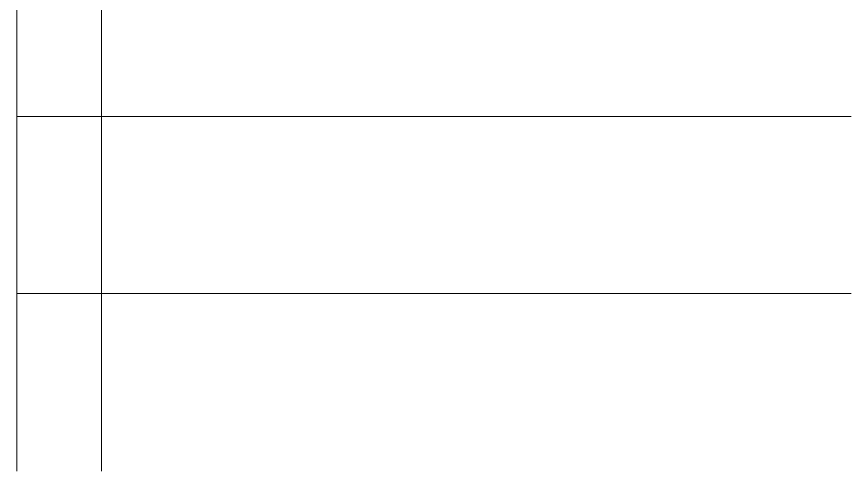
# Model space of a CAD drawing. Header units: millimetres. Extents: x 2742 to 8552, y -10326 to 2528.
# Drawn here: x 2742 to 8552, y -10326 to -7161 of the extents above; entities that cross this region are included whole.
import ezdxf

# ---------------------------------------------------------------- set-up
doc = ezdxf.new("R2010")
doc.units = ezdxf.units.MM
doc.layers.add('moldbase', color=7, linetype='Continuous', lineweight=20)

msp = doc.modelspace()

# ---------------------------------------------------------------- linework, layer by layer
at = {"layer": 'moldbase', "lineweight": 18}
for p, q in [((2742.247, -6623.636), (2742.247, -7855.636)), ((3331.759, -6623.636), (3331.759, -7855.636)), ((2742.247, -7855.636), (2742.247, -9087.636)), ((2742.247, -7855.636), (8552.087, -7855.636)), ((3331.759, -7855.636), (3331.759, -9087.636)), ((2742.247, -9087.636), (2742.247, -10325.884)), ((2742.247, -9087.636), (8552.087, -9087.636)), ((3331.759, -9087.636), (3331.759, -10325.884))]:
    msp.add_line(p, q, dxfattribs=at)

doc.saveas('drawing.dxf')
